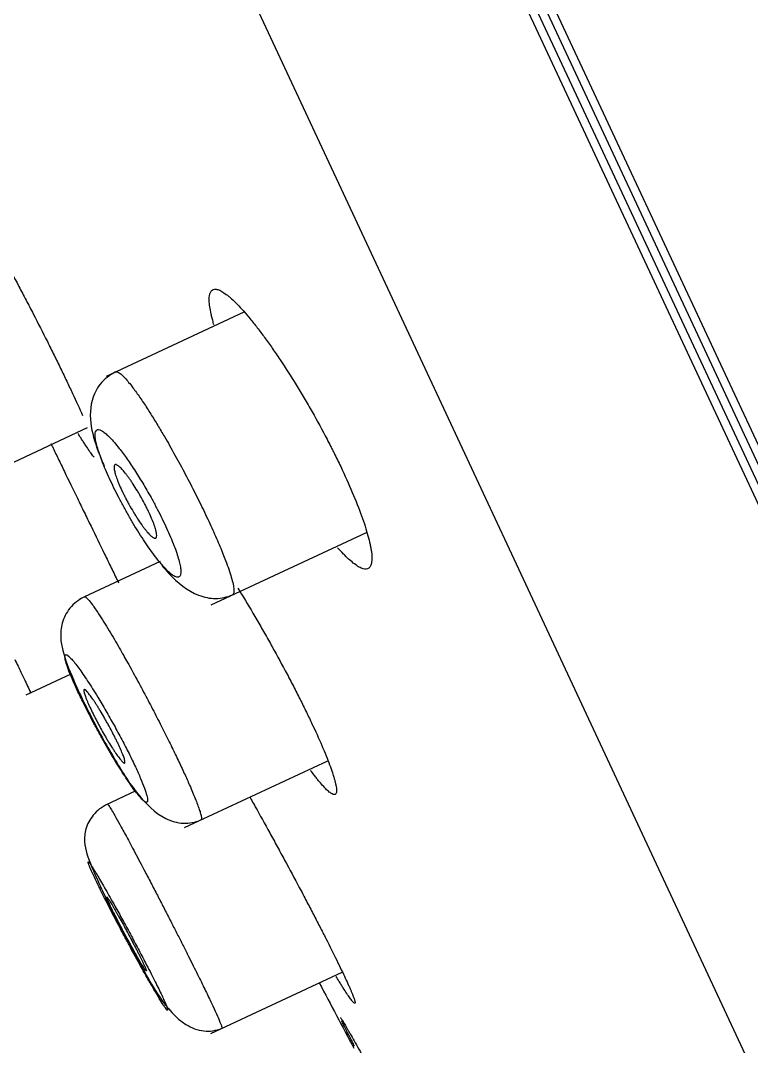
# Model space of a CAD drawing. Header units: millimetres. Extents: x 6110 to 6704, y -2661 to -1821.
# Drawn here: x 6577.573 to 6579.753, y -2174.714 to -2171.653 of the extents above; entities that cross this region are included whole.
import ezdxf

# ---------------------------------------------------------------- set-up
doc = ezdxf.new("R2010")
doc.units = ezdxf.units.MM
doc.header["$LTSCALE"] = 0.1
doc.linetypes.add('HIDDEN2', pattern=[4.7625, 3.175, -1.5875])
doc.layers.add('1', color=4, linetype='HIDDEN2', lineweight=13)
doc.layers.add('DIM', color=3, linetype='Continuous', lineweight=9)

msp = doc.modelspace()

# ---------------------------------------------------------------- hatches: boundary and pattern name
at = {"layer": 'DIM'}
h = msp.add_hatch(dxfattribs=at)
h.set_pattern_fill('ANSI31', color=2)
edge = h.paths.add_edge_path()
edge.add_line((6619.6172, -2595.9805), (6619.6172, -1962.2056))
edge.add_line((6634.6172, -1966.1101), (6619.6172, -1966.1101))
edge.add_line((6634.6172, -2610.9805), (6634.6172, -1966.1101))
edge.add_line((6634.6172, -2610.9805), (6184.4567, -2610.9805))
edge.add_line((6619.6172, -2595.9805), (6184.4567, -2595.9805))
edge.add_line((6184.4567, -2610.9805), (6184.4567, -2595.9805))

# ---------------------------------------------------------------- linework, layer by layer
at = {"layer": '1', "color": 7, "linetype": 'Continuous', "lineweight": -3}
for p, q in [((6571.8551, -2156.0578), (6582.61, -2179.1219)), ((6571.8778, -2156.0473), (6582.6344, -2179.115)), ((6583.2394, -2180.3526), (6571.9006, -2156.0366)), ((6571.8322, -2156.0685), (6582.9228, -2179.8524)), ((6571.4142, -2156.8976), (6582.345, -2180.3388)), ((6578.2389, -2172.5235), (6577.8281, -2172.715)), ((6577.3825, -2173.0501), (6577.773, -2172.8679)), ((6578.1416, -2173.3964), (6578.6045, -2173.1805)), ((6577.9893, -2173.2677), (6577.7485, -2173.38)), ((6577.5901, -2173.6647), (6577.7243, -2173.6021)), ((6577.59, -2173.6647), (6577.5901, -2173.6647)), ((6578.062, -2174.0613), (6578.4892, -2173.8622)), ((6577.917, -2173.952), (6577.8266, -2173.9942)), ((6578.1401, -2174.6755), (6578.5327, -2174.4924)), ((6578.1401, -2174.6755), (6578.1402, -2174.6755))]:
    msp.add_line(p, q, dxfattribs=at)
msp.add_arc((6613.8473, -2155.8693), 40, 207.7996, 208.11605, dxfattribs=at)
for points, knots in [([(6577.3701, -2172.118), (6577.3708, -2172.1177), (6577.3719, -2172.118), (6577.374, -2172.1195), (6577.3748, -2172.1201), (6577.3766, -2172.1218), (6577.3776, -2172.1228), (6577.3828, -2172.1287), (6577.3884, -2172.136), (6577.3969, -2172.1483), (6577.3987, -2172.151), (6577.4024, -2172.1566), (6577.4044, -2172.1596), (6577.4104, -2172.1689), (6577.4147, -2172.1757), (6577.4284, -2172.1977), (6577.4386, -2172.2145), (6577.4527, -2172.2384), (6577.4555, -2172.2433), (6577.4614, -2172.2533), (6577.4643, -2172.2585), (6577.4733, -2172.2741), (6577.4856, -2172.2957), (6577.4986, -2172.3189), (6577.5086, -2172.3369), (6577.512, -2172.343), (6577.5188, -2172.3554), (6577.5223, -2172.3617), (6577.5396, -2172.3934), (6577.5536, -2172.4194), (6577.575, -2172.4598), (6577.5822, -2172.4734), (6577.5967, -2172.5011), (6577.6039, -2172.5149), (6577.6253, -2172.5563), (6577.6393, -2172.5838), (6577.6564, -2172.618), (6577.6599, -2172.6248), (6577.6666, -2172.6385), (6577.67, -2172.6452), (6577.6799, -2172.6653), (6577.6928, -2172.6915), (6577.7049, -2172.7168), (6577.7138, -2172.7354), (6577.7167, -2172.7415), (6577.7224, -2172.7537), (6577.7252, -2172.7597), (6577.739, -2172.7893), (6577.7491, -2172.8113), (6577.758, -2172.8316)], [0, 0, 0, 0, 0.040983, 0.040983, 0.061831, 0.061831, 0.082679, 0.082679, 0.166072, 0.166072, 0.18692, 0.18692, 0.207768, 0.207768, 0.249465, 0.249465, 0.332858, 0.332858, 0.353706, 0.353706, 0.374554, 0.374554, 0.41625, 0.457947, 0.457947, 0.478795, 0.478795, 0.499643, 0.499643, 0.583036, 0.583036, 0.624732, 0.624732, 0.666429, 0.666429, 0.749822, 0.749822, 0.77067, 0.77067, 0.791518, 0.791518, 0.833214, 0.874911, 0.874911, 0.895759, 0.895759, 0.916607, 0.916607, 1, 1, 1, 1]), ([(6578.15, -2172.5613), (6578.1493, -2172.5589), (6578.1486, -2172.5565), (6578.1467, -2172.5497), (6578.1455, -2172.5454), (6578.1433, -2172.537), (6578.1424, -2172.5329), (6578.1398, -2172.5212), (6578.1371, -2172.5068), (6578.1359, -2172.4947), (6578.1356, -2172.4866), (6578.1356, -2172.484), (6578.1358, -2172.4792), (6578.136, -2172.4769), (6578.1375, -2172.4664), (6578.1402, -2172.4607), (6578.1465, -2172.456), (6578.1489, -2172.4551), (6578.1532, -2172.4547), (6578.1547, -2172.4547), (6578.158, -2172.4551), (6578.1597, -2172.4555), (6578.1685, -2172.4582), (6578.1769, -2172.4629), (6578.189, -2172.472), (6578.1915, -2172.474), (6578.1967, -2172.4783), (6578.1994, -2172.4807), (6578.2075, -2172.4881), (6578.2133, -2172.4936), (6578.2311, -2172.5118), (6578.2439, -2172.5263), (6578.2612, -2172.5472), (6578.2647, -2172.5516), (6578.2718, -2172.5605), (6578.2754, -2172.5651), (6578.2862, -2172.5791), (6578.301, -2172.5987), (6578.3162, -2172.62), (6578.3278, -2172.6367), (6578.3317, -2172.6423), (6578.3396, -2172.6539), (6578.3436, -2172.6598), (6578.3634, -2172.6896), (6578.3793, -2172.7144), (6578.4031, -2172.7532), (6578.411, -2172.7664), (6578.4229, -2172.7866), (6578.4269, -2172.7934), (6578.4348, -2172.807), (6578.4387, -2172.8138), (6578.4579, -2172.8478), (6578.4728, -2172.8752), (6578.4908, -2172.9095), (6578.4943, -2172.9164), (6578.4996, -2172.9267), (6578.5014, -2172.9302), (6578.5048, -2172.937), (6578.5134, -2172.9541), (6578.5216, -2172.9709), (6578.5405, -2173.0106), (6578.552, -2173.0362), (6578.5731, -2173.0859), (6578.5823, -2173.1092), (6578.5902, -2173.131)], [0, 0, 0, 0, 0.00869, 0.00869, 0.025212, 0.025212, 0.041734, 0.041734, 0.074778, 0.107821, 0.107821, 0.124343, 0.124343, 0.140865, 0.140865, 0.206952, 0.206952, 0.239996, 0.239996, 0.256518, 0.256518, 0.27304, 0.27304, 0.339127, 0.339127, 0.355649, 0.355649, 0.372171, 0.372171, 0.405214, 0.405214, 0.471302, 0.471302, 0.487823, 0.487823, 0.504345, 0.504345, 0.537389, 0.570433, 0.570433, 0.586954, 0.586954, 0.603476, 0.603476, 0.669563, 0.669563, 0.702607, 0.702607, 0.719129, 0.719129, 0.735651, 0.735651, 0.801738, 0.801738, 0.81826, 0.81826, 0.826521, 0.826521, 0.834782, 0.867825, 0.867825, 0.933913, 0.933913, 1, 1, 1, 1]), ([(6577.8567, -2172.7017), (6577.838, -2172.7113), (6577.8083, -2172.7342), (6577.7773, -2172.799), (6577.782, -2172.8758), (6577.8033, -2172.9365), (6577.8193, -2172.9751), (6577.8224, -2172.9824)], [0, 0, 0, 0, 0.179437, 0.349841, 0.643903, 0.934412, 1, 1, 1, 1]), ([(6577.8567, -2172.7017), (6577.8571, -2172.7015), (6577.8587, -2172.701), (6577.8625, -2172.7014), (6577.8705, -2172.7058), (6577.8849, -2172.7195), (6577.9023, -2172.7408), (6577.9183, -2172.7626), (6577.9289, -2172.7777), (6577.9397, -2172.7936), (6577.9505, -2172.8101), (6577.9613, -2172.8269), (6577.9718, -2172.8439), (6577.9822, -2172.8608), (6577.9923, -2172.8776), (6578.0092, -2172.9063), (6578.0334, -2172.949), (6578.0645, -2173.0066), (6578.0943, -2173.0644), (6578.122, -2173.1207), (6578.1468, -2173.1739), (6578.1681, -2173.2226), (6578.1797, -2173.2514), (6578.1847, -2173.2646)], [0, 0, 0, 0, 0.01309, 0.044739, 0.094775, 0.163174, 0.249902, 0.282354, 0.31364, 0.34376, 0.372714, 0.400503, 0.427127, 0.452585, 0.47688, 0.50001, 0.573834, 0.646814, 0.718978, 0.790351, 0.86096, 0.930833, 1, 1, 1, 1]), ([(6577.7926, -2172.956), (6577.7921, -2172.9554), (6577.7916, -2172.9548), (6577.7898, -2172.9527), (6577.7885, -2172.9511), (6577.7842, -2172.9456), (6577.7779, -2172.937), (6577.7705, -2172.9259), (6577.7644, -2172.9167), (6577.7623, -2172.9134), (6577.758, -2172.9066), (6577.7557, -2172.9031), (6577.7507, -2172.8949), (6577.7478, -2172.8903), (6577.7449, -2172.8855)], [0, 0, 0, 0, 0.047662, 0.047662, 0.163886, 0.163886, 0.396334, 0.628782, 0.628782, 0.745006, 0.745006, 0.86123, 0.86123, 1, 1, 1, 1]), ([(6578.0387, -2173.242), (6578.0363, -2173.2348), (6578.0308, -2173.2197), (6578.0206, -2173.1946), (6578.0088, -2173.1678), (6577.9955, -2173.1398), (6577.9809, -2173.1109), (6577.9627, -2173.077), (6577.9408, -2173.0386), (6577.9155, -2172.9978), (6577.8906, -2172.9607), (6577.8696, -2172.9324), (6577.8528, -2172.9117), (6577.8395, -2172.897), (6577.8277, -2172.8858), (6577.8174, -2172.8779), (6577.809, -2172.8737), (6577.8025, -2172.8732), (6577.7979, -2172.8764), (6577.7956, -2172.8833), (6577.7954, -2172.8939), (6577.7974, -2172.9078), (6577.8016, -2172.925), (6577.8079, -2172.9452), (6577.8161, -2172.9679), (6577.8263, -2172.993), (6577.8382, -2173.0198), (6577.8515, -2173.0478), (6577.8661, -2173.0767), (6577.8816, -2173.1058), (6577.8978, -2173.1347), (6577.9144, -2173.1628), (6577.9312, -2173.1896), (6577.9477, -2173.2148), (6577.9639, -2173.2379), (6577.9818, -2173.2618), (6578.0008, -2173.2846), (6578.0191, -2173.3028), (6578.0339, -2173.3134), (6578.0444, -2173.3154), (6578.0505, -2173.3092), (6578.0516, -2173.2962), (6578.0494, -2173.28), (6578.0453, -2173.2627), (6578.0411, -2173.2492), (6578.0387, -2173.242)], [0, 0, 0, 0, 0.020935, 0.041673, 0.062574, 0.083472, 0.104181, 0.125059, 0.156287, 0.187485, 0.218714, 0.249919, 0.270829, 0.291546, 0.312415, 0.333336, 0.354055, 0.374917, 0.395845, 0.416556, 0.437408, 0.458363, 0.479085, 0.499957, 0.520884, 0.541632, 0.562605, 0.583434, 0.60413, 0.625097, 0.645906, 0.666595, 0.68755, 0.708381, 0.72908, 0.750007, 0.781187, 0.812434, 0.843642, 0.874884, 0.906115, 0.937357, 0.958326, 0.979087, 1, 1, 1, 1]), ([(6577.6633, -2172.9149), (6577.6648, -2172.918), (6577.6719, -2172.9327), (6577.6793, -2172.948), (6577.6882, -2172.9666), (6577.6913, -2172.9728), (6577.6975, -2172.9856), (6577.7006, -2172.9921), (6577.7163, -2173.0245), (6577.7292, -2173.0512), (6577.7492, -2173.0922), (6577.7559, -2173.1061), (6577.7696, -2173.1342), (6577.7764, -2173.1482), (6577.7968, -2173.19), (6577.8103, -2173.2177), (6577.827, -2173.252), (6577.8304, -2173.2589), (6577.8371, -2173.2725), (6577.8404, -2173.2793), (6577.8502, -2173.2994), (6577.8575, -2173.3144), (6577.8646, -2173.329), (6577.8655, -2173.3309)], [0, 0, 0, 0, 0.026578, 0.122529, 0.122529, 0.170505, 0.170505, 0.21848, 0.21848, 0.410382, 0.410382, 0.506333, 0.506333, 0.602284, 0.602284, 0.794186, 0.794186, 0.842161, 0.842161, 0.890137, 0.890137, 0.986088, 1, 1, 1, 1]), ([(6577.9718, -2173.1586), (6577.9738, -2173.1642), (6577.9753, -2173.1692), (6577.9771, -2173.176), (6577.9776, -2173.1781), (6577.9784, -2173.1821), (6577.9787, -2173.1839), (6577.9793, -2173.1889), (6577.9793, -2173.1916), (6577.9787, -2173.1946), (6577.9783, -2173.1954), (6577.9775, -2173.1968), (6577.977, -2173.1973), (6577.9752, -2173.1982), (6577.9736, -2173.1982), (6577.9707, -2173.197), (6577.9696, -2173.1965), (6577.9673, -2173.195), (6577.9648, -2173.1932), (6577.9621, -2173.1908), (6577.9591, -2173.188), (6577.9576, -2173.1865), (6577.9528, -2173.1814), (6577.9494, -2173.1774), (6577.9439, -2173.1706), (6577.9421, -2173.1682), (6577.9382, -2173.1631), (6577.9363, -2173.1604), (6577.9303, -2173.152), (6577.9263, -2173.1461), (6577.9201, -2173.1366), (6577.918, -2173.1333), (6577.9138, -2173.1266), (6577.9117, -2173.1232), (6577.9055, -2173.1128), (6577.9014, -2173.1058), (6577.8963, -2173.0967), (6577.8953, -2173.0949), (6577.8933, -2173.0912), (6577.8904, -2173.0858), (6577.8857, -2173.0768), (6577.8821, -2173.0696), (6577.8786, -2173.0625), (6577.8769, -2173.059), (6577.872, -2173.0485), (6577.869, -2173.0419), (6577.865, -2173.0323), (6577.8638, -2173.0292), (6577.8614, -2173.0232), (6577.8603, -2173.0203), (6577.8574, -2173.012), (6577.8558, -2173.0069), (6577.854, -2173.0001), (6577.8535, -2172.998), (6577.8527, -2172.994), (6577.8521, -2172.9904), (6577.8519, -2172.9874), (6577.8519, -2172.9854), (6577.8519, -2172.9847), (6577.852, -2172.9836), (6577.8521, -2172.983), (6577.8526, -2172.9805), (6577.8534, -2172.9792), (6577.8552, -2172.9782), (6577.8559, -2172.9781), (6577.8575, -2172.9781), (6577.8584, -2172.9783), (6577.8613, -2172.9795), (6577.8636, -2172.9809), (6577.8675, -2172.9841), (6577.8689, -2172.9853), (6577.8719, -2172.9881), (6577.8734, -2172.9896), (6577.8782, -2172.9947), (6577.8816, -2172.9987), (6577.8871, -2173.0055), (6577.889, -2173.008), (6577.8928, -2173.013), (6577.8967, -2173.0183), (6577.9007, -2173.0241), (6577.9038, -2173.0285), (6577.9048, -2173.0301), (6577.9069, -2173.0332), (6577.9079, -2173.0348), (6577.9131, -2173.0427), (6577.9173, -2173.0494), (6577.9235, -2173.0597), (6577.9256, -2173.0632), (6577.9287, -2173.0685), (6577.9297, -2173.0703), (6577.9318, -2173.0739), (6577.9328, -2173.0757), (6577.9378, -2173.0847), (6577.9417, -2173.0919), (6577.9472, -2173.1028), (6577.9491, -2173.1064), (6577.9526, -2173.1135), (6577.9543, -2173.117), (6577.9591, -2173.1274), (6577.9621, -2173.1341), (6577.9675, -2173.1469), (6577.9698, -2173.153), (6577.9718, -2173.1586)], [0, 0, 0, 0, 0.03125, 0.03125, 0.046875, 0.046875, 0.0625, 0.0625, 0.09375, 0.09375, 0.109375, 0.109375, 0.125, 0.125, 0.15625, 0.15625, 0.171875, 0.171875, 0.1875, 0.203125, 0.203125, 0.21875, 0.21875, 0.25, 0.25, 0.265625, 0.265625, 0.28125, 0.28125, 0.3125, 0.3125, 0.328125, 0.328125, 0.34375, 0.34375, 0.375, 0.375, 0.382812, 0.382812, 0.390625, 0.40625, 0.421875, 0.421875, 0.4375, 0.4375, 0.46875, 0.46875, 0.484375, 0.484375, 0.5, 0.5, 0.53125, 0.53125, 0.546875, 0.546875, 0.5625, 0.578125, 0.578125, 0.585937, 0.585937, 0.59375, 0.59375, 0.625, 0.625, 0.640625, 0.640625, 0.65625, 0.65625, 0.6875, 0.6875, 0.703125, 0.703125, 0.71875, 0.71875, 0.75, 0.75, 0.765625, 0.765625, 0.78125, 0.796875, 0.796875, 0.804687, 0.804687, 0.8125, 0.8125, 0.84375, 0.84375, 0.859375, 0.859375, 0.867187, 0.867187, 0.875, 0.875, 0.90625, 0.90625, 0.921875, 0.921875, 0.9375, 0.9375, 0.96875, 0.96875, 1, 1, 1, 1]), ([(6578.5902, -2173.131), (6578.598, -2173.1528), (6578.6043, -2173.1725), (6578.6116, -2173.1991), (6578.6137, -2173.2075), (6578.6162, -2173.2193), (6578.617, -2173.2231), (6578.6183, -2173.2304), (6578.6188, -2173.2339), (6578.6211, -2173.2505), (6578.6213, -2173.2614), (6578.6197, -2173.2719), (6578.6193, -2173.2738), (6578.6183, -2173.2774), (6578.6176, -2173.279), (6578.6155, -2173.2834), (6578.6137, -2173.2857), (6578.6073, -2173.2904), (6578.6015, -2173.291), (6578.5926, -2173.2883), (6578.5907, -2173.2876), (6578.5868, -2173.2859), (6578.5847, -2173.2849), (6578.5784, -2173.2813), (6578.5693, -2173.2753), (6578.5591, -2173.2668), (6578.5509, -2173.2594), (6578.5482, -2173.2568), (6578.5424, -2173.2513), (6578.5395, -2173.2483), (6578.5308, -2173.2394), (6578.5249, -2173.233), (6578.5187, -2173.2261)], [0, 0, 0, 0, 0.133717, 0.133717, 0.200575, 0.200575, 0.234004, 0.234004, 0.267433, 0.267433, 0.40115, 0.40115, 0.434579, 0.434579, 0.468009, 0.468009, 0.534867, 0.534867, 0.668584, 0.668584, 0.702013, 0.702013, 0.735442, 0.735442, 0.8023, 0.869159, 0.869159, 0.902588, 0.902588, 0.936017, 0.936017, 1, 1, 1, 1]), ([(6578.1847, -2173.2646), (6578.1882, -2173.2738), (6578.1947, -2173.2917), (6578.2022, -2173.3156), (6578.2075, -2173.3363), (6578.21, -2173.3527), (6578.2093, -2173.3629), (6578.2068, -2173.366), (6578.2053, -2173.3667)], [0, 0, 0, 0, 0.152122, 0.312845, 0.482189, 0.660174, 0.846815, 1, 1, 1, 1]), ([(6577.9946, -2173.2788), (6578.0011, -2173.2868), (6578.0339, -2173.3249), (6578.0854, -2173.3666), (6578.155, -2173.3814), (6578.1887, -2173.3737), (6578.2054, -2173.3666)], [0, 0, 0, 0, 0.113085, 0.562109, 0.785155, 1, 1, 1, 1]), ([(6578.2213, -2173.3471), (6578.2249, -2173.3529), (6578.2285, -2173.3588), (6578.2472, -2173.3893), (6578.2624, -2173.4148), (6578.2854, -2173.4543), (6578.2931, -2173.4677), (6578.3047, -2173.4881), (6578.3086, -2173.4949), (6578.3162, -2173.5085), (6578.32, -2173.5153), (6578.3389, -2173.5494), (6578.3537, -2173.5765), (6578.3716, -2173.6105), (6578.3752, -2173.6173), (6578.3823, -2173.6308), (6578.3858, -2173.6376), (6578.3961, -2173.6575), (6578.4094, -2173.6837), (6578.4218, -2173.709), (6578.4308, -2173.7276), (6578.4338, -2173.7337), (6578.4395, -2173.7459), (6578.4424, -2173.7519), (6578.4563, -2173.7817), (6578.4662, -2173.8038), (6578.475, -2173.8244)], [0, 0, 0, 0, 0.038461, 0.038461, 0.198717, 0.198717, 0.278846, 0.278846, 0.31891, 0.31891, 0.358974, 0.358974, 0.51923, 0.51923, 0.559295, 0.559295, 0.599359, 0.599359, 0.679487, 0.759615, 0.759615, 0.799679, 0.799679, 0.839743, 0.839743, 1, 1, 1, 1]), ([(6577.7639, -2173.3728), (6577.7551, -2173.377), (6577.739, -2173.3868), (6577.7133, -2173.4124), (6577.6947, -2173.4503), (6577.6911, -2173.4952), (6577.7006, -2173.5464), (6577.7226, -2173.6021), (6577.7508, -2173.6651), (6577.7658, -2173.6951), (6577.7718, -2173.7068)], [0, 0, 0, 0, 0.066584, 0.133806, 0.264639, 0.389546, 0.513908, 0.777095, 0.91496, 1, 1, 1, 1]), ([(6577.7638, -2173.3728), (6577.7647, -2173.3724), (6577.7674, -2173.3732), (6577.7748, -2173.38), (6577.7871, -2173.3956), (6577.8032, -2173.4191), (6577.8207, -2173.4465), (6577.8366, -2173.4726), (6577.8522, -2173.4987), (6577.8667, -2173.5238), (6577.88, -2173.5469), (6577.8973, -2173.5777), (6577.9194, -2173.6179), (6577.9468, -2173.669), (6577.9733, -2173.72), (6577.9985, -2173.7694), (6578.0219, -2173.8165), (6578.0431, -2173.8601), (6578.0617, -2173.8998), (6578.0723, -2173.9235), (6578.0771, -2173.9344)], [0, 0, 0, 0, 0.048563, 0.106448, 0.173635, 0.250118, 0.30411, 0.353177, 0.397318, 0.436531, 0.470816, 0.500171, 0.567505, 0.63344, 0.697981, 0.761133, 0.822905, 0.883301, 0.94233, 1, 1, 1, 1]), ([(6577.556, -2173.5592), (6577.5627, -2173.5731), (6577.575, -2173.5991), (6577.5895, -2173.6298), (6577.5994, -2173.6509), (6577.6026, -2173.658), (6577.6028, -2173.6587), (6577.6028, -2173.6587)], [0, 0, 0, 0, 0.222805, 0.453302, 0.69149, 0.937369, 1, 1, 1, 1]), ([(6577.9309, -2173.9144), (6577.9264, -2173.9037), (6577.916, -2173.8804), (6577.897, -2173.841), (6577.8754, -2173.7988), (6577.8519, -2173.7553), (6577.8276, -2173.7123), (6577.8061, -2173.6759), (6577.7879, -2173.6465), (6577.773, -2173.6234), (6577.7591, -2173.6027), (6577.7464, -2173.5846), (6577.7351, -2173.5697), (6577.7253, -2173.5582), (6577.7173, -2173.55), (6577.7113, -2173.5456), (6577.7072, -2173.545), (6577.7052, -2173.548), (6577.7053, -2173.5548), (6577.7079, -2173.567), (6577.7143, -2173.5865), (6577.726, -2173.6157), (6577.7415, -2173.6505), (6577.7584, -2173.6856), (6577.7748, -2173.718), (6577.7898, -2173.7466), (6577.8055, -2173.7756), (6577.8215, -2173.8043), (6577.8376, -2173.8324), (6577.8536, -2173.8593), (6577.8691, -2173.8846), (6577.8839, -2173.9078), (6577.8978, -2173.9285), (6577.9105, -2173.9466), (6577.9218, -2173.9615), (6577.9332, -2173.975), (6577.9434, -2173.9847), (6577.9503, -2173.987), (6577.9527, -2173.981), (6577.9503, -2173.9666), (6577.9432, -2173.9445), (6577.9355, -2173.925), (6577.9309, -2173.9144)], [0, 0, 0, 0, 0.031295, 0.062501, 0.093771, 0.124974, 0.156231, 0.187459, 0.208374, 0.229101, 0.249994, 0.270916, 0.291637, 0.312509, 0.333449, 0.35416, 0.374998, 0.395964, 0.416668, 0.437485, 0.46879, 0.499942, 0.531206, 0.56242, 0.583289, 0.604005, 0.624961, 0.645764, 0.666483, 0.68749, 0.708275, 0.728989, 0.74999, 0.770826, 0.79154, 0.812485, 0.843719, 0.87494, 0.906207, 0.93741, 0.968769, 1, 1, 1, 1]), ([(6577.8739, -2173.833), (6577.8762, -2173.8384), (6577.8781, -2173.8432), (6577.8805, -2173.8496), (6577.8812, -2173.8516), (6577.8824, -2173.8553), (6577.8829, -2173.857), (6577.8841, -2173.8616), (6577.8845, -2173.864), (6577.8845, -2173.8666), (6577.8845, -2173.8673), (6577.8841, -2173.8683), (6577.8838, -2173.8686), (6577.8827, -2173.8691), (6577.8815, -2173.8687), (6577.8796, -2173.8674), (6577.8792, -2173.8671), (6577.8784, -2173.8663), (6577.877, -2173.8651), (6577.8745, -2173.8625), (6577.8722, -2173.8598), (6577.8696, -2173.8567), (6577.8683, -2173.855), (6577.8641, -2173.8494), (6577.861, -2173.8451), (6577.8561, -2173.8379), (6577.8543, -2173.8354), (6577.8508, -2173.83), (6577.849, -2173.8272), (6577.8435, -2173.8186), (6577.8397, -2173.8125), (6577.8338, -2173.8027), (6577.8318, -2173.7994), (6577.8278, -2173.7926), (6577.8258, -2173.7891), (6577.8198, -2173.7787), (6577.8158, -2173.7716), (6577.8098, -2173.7607), (6577.8078, -2173.7571), (6577.804, -2173.7499), (6577.8002, -2173.7428), (6577.7965, -2173.7357), (6577.7929, -2173.7287), (6577.7912, -2173.7252), (6577.7861, -2173.715), (6577.783, -2173.7085), (6577.7786, -2173.6992), (6577.7773, -2173.6962), (6577.7747, -2173.6904), (6577.7734, -2173.6876), (6577.77, -2173.6796), (6577.7681, -2173.6748), (6577.7657, -2173.6684), (6577.765, -2173.6664), (6577.7638, -2173.6627), (6577.7628, -2173.6593), (6577.7622, -2173.6566), (6577.7619, -2173.6548), (6577.7618, -2173.6543), (6577.7617, -2173.6532), (6577.7616, -2173.6527), (6577.7616, -2173.6506), (6577.7619, -2173.6496), (6577.763, -2173.6491), (6577.7635, -2173.6491), (6577.7647, -2173.6495), (6577.7653, -2173.6498), (6577.7676, -2173.6515), (6577.7694, -2173.6532), (6577.7727, -2173.6569), (6577.7739, -2173.6583), (6577.7764, -2173.6613), (6577.7778, -2173.663), (6577.7819, -2173.6686), (6577.785, -2173.6728), (6577.79, -2173.6801), (6577.7917, -2173.6827), (6577.7952, -2173.688), (6577.7988, -2173.6935), (6577.8026, -2173.6994), (6577.8064, -2173.7056), (6577.8084, -2173.7088), (6577.8143, -2173.7186), (6577.8183, -2173.7253), (6577.8243, -2173.7357), (6577.8263, -2173.7393), (6577.8304, -2173.7464), (6577.8324, -2173.75), (6577.8383, -2173.7608), (6577.8422, -2173.768), (6577.8478, -2173.7787), (6577.8497, -2173.7823), (6577.8533, -2173.7893), (6577.8567, -2173.7962), (6577.86, -2173.8028), (6577.8631, -2173.8093), (6577.8647, -2173.8125), (6577.869, -2173.8219), (6577.8716, -2173.8277), (6577.8739, -2173.833)], [0, 0, 0, 0, 0.03125, 0.03125, 0.046875, 0.046875, 0.0625, 0.0625, 0.09375, 0.09375, 0.109375, 0.109375, 0.125, 0.125, 0.15625, 0.15625, 0.164063, 0.164063, 0.171875, 0.1875, 0.203125, 0.203125, 0.21875, 0.21875, 0.25, 0.25, 0.265625, 0.265625, 0.28125, 0.28125, 0.3125, 0.3125, 0.328125, 0.328125, 0.34375, 0.34375, 0.375, 0.375, 0.390625, 0.390625, 0.40625, 0.421875, 0.421875, 0.4375, 0.4375, 0.46875, 0.46875, 0.484375, 0.484375, 0.5, 0.5, 0.53125, 0.53125, 0.546875, 0.546875, 0.5625, 0.578125, 0.578125, 0.585937, 0.585937, 0.59375, 0.59375, 0.625, 0.625, 0.640625, 0.640625, 0.65625, 0.65625, 0.6875, 0.6875, 0.703125, 0.703125, 0.71875, 0.71875, 0.75, 0.75, 0.765625, 0.765625, 0.78125, 0.796875, 0.796875, 0.8125, 0.8125, 0.84375, 0.84375, 0.859375, 0.859375, 0.875, 0.875, 0.90625, 0.90625, 0.921875, 0.921875, 0.9375, 0.953125, 0.953125, 0.96875, 0.96875, 1, 1, 1, 1]), ([(6577.7718, -2173.7068), (6577.7756, -2173.7145), (6577.7893, -2173.7423), (6577.8164, -2173.7924), (6577.8636, -2173.8747), (6577.9192, -2173.9636), (6577.9881, -2174.0317), (6578.0584, -2174.0527), (6578.0935, -2174.0457), (6578.1112, -2174.0384)], [0, 0, 0, 0, 0.044363, 0.159003, 0.278086, 0.51997, 0.755808, 0.878515, 1, 1, 1, 1]), ([(6578.475, -2173.8244), (6578.4837, -2173.845), (6578.491, -2173.8634), (6578.5, -2173.8879), (6578.5026, -2173.8955), (6578.506, -2173.9061), (6578.5071, -2173.9096), (6578.509, -2173.9161), (6578.5099, -2173.9192), (6578.5138, -2173.934), (6578.5153, -2173.9432), (6578.5155, -2173.9516), (6578.5154, -2173.9531), (6578.5151, -2173.9558), (6578.5148, -2173.957), (6578.5137, -2173.9601), (6578.5127, -2173.9615), (6578.5083, -2173.9636), (6578.504, -2173.9624), (6578.4968, -2173.9575), (6578.4953, -2173.9564), (6578.4921, -2173.9537), (6578.4904, -2173.9523), (6578.4851, -2173.9474), (6578.4774, -2173.9396), (6578.4684, -2173.9293), (6578.4613, -2173.9207), (6578.4588, -2173.9176), (6578.4537, -2173.9112), (6578.4511, -2173.9079), (6578.4451, -2173.9), (6578.4416, -2173.8954), (6578.4381, -2173.8907)], [0, 0, 0, 0, 0.136752, 0.136752, 0.205128, 0.205128, 0.239316, 0.239316, 0.273504, 0.273504, 0.410257, 0.410257, 0.444445, 0.444445, 0.478633, 0.478633, 0.547009, 0.547009, 0.683761, 0.683761, 0.717949, 0.717949, 0.752137, 0.752137, 0.820513, 0.88889, 0.88889, 0.923078, 0.923078, 0.957266, 0.957266, 1, 1, 1, 1]), ([(6578.0771, -2173.9344), (6578.0803, -2173.9417), (6578.0864, -2173.9558), (6578.0943, -2173.9751), (6578.1011, -2173.9925), (6578.1064, -2174.0076), (6578.1103, -2174.0202), (6578.1126, -2174.0299), (6578.113, -2174.0363), (6578.112, -2174.0381), (6578.1111, -2174.0385), (6578.111, -2174.0385)], [0, 0, 0, 0, 0.11408, 0.231141, 0.351188, 0.474226, 0.600262, 0.729299, 0.861343, 0.996396, 1, 1, 1, 1]), ([(6578.2566, -2173.9694), (6578.2586, -2173.973), (6578.2606, -2173.9767), (6578.2661, -2173.9865), (6578.2696, -2173.9928), (6578.2872, -2174.0243), (6578.3016, -2174.0502), (6578.3235, -2174.0902), (6578.3309, -2174.1038), (6578.3459, -2174.1312), (6578.3533, -2174.1449), (6578.3754, -2174.1859), (6578.39, -2174.2131), (6578.408, -2174.2469), (6578.4116, -2174.2536), (6578.4187, -2174.2671), (6578.4222, -2174.2738), (6578.4326, -2174.2936), (6578.4461, -2174.3195), (6578.459, -2174.3444), (6578.4685, -2174.3626), (6578.4715, -2174.3687), (6578.4777, -2174.3806), (6578.4807, -2174.3865), (6578.4955, -2174.4156), (6578.5063, -2174.4372), (6578.5161, -2174.4572)], [0, 0, 0, 0, 0.023131, 0.023131, 0.062206, 0.062206, 0.218505, 0.218505, 0.296655, 0.296655, 0.374804, 0.374804, 0.531103, 0.531103, 0.570178, 0.570178, 0.609253, 0.609253, 0.687402, 0.765552, 0.765552, 0.804626, 0.804626, 0.843701, 0.843701, 1, 1, 1, 1]), ([(6577.8322, -2173.9915), (6577.8237, -2173.9956), (6577.8082, -2174.005), (6577.7892, -2174.0234), (6577.7757, -2174.0439), (6577.7647, -2174.0718), (6577.7623, -2174.1061), (6577.7732, -2174.152), (6577.797, -2174.206), (6577.8278, -2174.2717), (6577.844, -2174.3042), (6577.8511, -2174.3183)], [0, 0, 0, 0, 0.059746, 0.119686, 0.179194, 0.238154, 0.356332, 0.482885, 0.757886, 0.898759, 1, 1, 1, 1]), ([(6577.8322, -2173.9915), (6577.8322, -2173.9915), (6577.8324, -2173.9914), (6577.8336, -2173.9922), (6577.8373, -2173.9972), (6577.8439, -2174.0076), (6577.8542, -2174.0252), (6577.869, -2174.0515), (6577.8888, -2174.0879), (6577.9142, -2174.1354), (6577.9402, -2174.1846), (6577.9639, -2174.23), (6577.9833, -2174.2674), (6578.0023, -2174.3043), (6578.0207, -2174.3402), (6578.0383, -2174.3747), (6578.0548, -2174.4074), (6578.0703, -2174.4381), (6578.0846, -2174.4667), (6578.0977, -2174.4929), (6578.1095, -2174.5168), (6578.1201, -2174.5383), (6578.1265, -2174.5515), (6578.1295, -2174.5577)], [0, 0, 0, 0, 0.000059, 0.040104, 0.086562, 0.139431, 0.19871, 0.264394, 0.33648, 0.414965, 0.499844, 0.550305, 0.599169, 0.646436, 0.692107, 0.73618, 0.778657, 0.819538, 0.858822, 0.89651, 0.932602, 0.967098, 1, 1, 1, 1]), ([(6577.9825, -2174.5375), (6577.9791, -2174.5305), (6577.9717, -2174.5157), (6577.9593, -2174.4911), (6577.9435, -2174.4604), (6577.9239, -2174.423), (6577.9007, -2174.3795), (6577.8773, -2174.3363), (6577.8569, -2174.2994), (6577.8402, -2174.2695), (6577.8267, -2174.2457), (6577.8144, -2174.2244), (6577.8034, -2174.2057), (6577.7939, -2174.1901), (6577.7862, -2174.1778), (6577.7802, -2174.169), (6577.7762, -2174.1639), (6577.7742, -2174.1626), (6577.7742, -2174.165), (6577.7762, -2174.1713), (6577.781, -2174.1829), (6577.7896, -2174.2019), (6577.8018, -2174.2274), (6577.8146, -2174.2533), (6577.8269, -2174.2779), (6577.8404, -2174.3043), (6577.8547, -2174.332), (6577.8697, -2174.3607), (6577.8851, -2174.3897), (6577.9006, -2174.4186), (6577.916, -2174.4469), (6577.9335, -2174.4786), (6577.9525, -2174.5125), (6577.9715, -2174.5454), (6577.9876, -2174.5725), (6577.9986, -2174.5899), (6578.0057, -2174.6001), (6578.0098, -2174.6052), (6578.0119, -2174.6064), (6578.012, -2174.6039), (6578.01, -2174.5976), (6578.006, -2174.5876), (6578.0001, -2174.5743), (6577.9923, -2174.5576), (6577.986, -2174.5445), (6577.9825, -2174.5375)], [0, 0, 0, 0, 0.020905, 0.041623, 0.06249, 0.093796, 0.124945, 0.156274, 0.187408, 0.208386, 0.229106, 0.249928, 0.270869, 0.291585, 0.312438, 0.333354, 0.354057, 0.374925, 0.395859, 0.416554, 0.437412, 0.468736, 0.499989, 0.520878, 0.541617, 0.562607, 0.583427, 0.604126, 0.625085, 0.645914, 0.666624, 0.687576, 0.718736, 0.750032, 0.781201, 0.812499, 0.833345, 0.85407, 0.875021, 0.895861, 0.916584, 0.937524, 0.958373, 0.979089, 1, 1, 1, 1]), ([(6577.8302, -2174.2683), (6577.8303, -2174.2683), (6577.8305, -2174.2684), (6577.831, -2174.2688), (6577.8312, -2174.269), (6577.8316, -2174.2695), (6577.8318, -2174.2697), (6577.8331, -2174.2714), (6577.8345, -2174.2733), (6577.837, -2174.2773), (6577.838, -2174.2788), (6577.8401, -2174.2821), (6577.8412, -2174.2839), (6577.8447, -2174.2897), (6577.8473, -2174.2942), (6577.8517, -2174.3017), (6577.8533, -2174.3044), (6577.8564, -2174.3099), (6577.8597, -2174.3156), (6577.8631, -2174.3217), (6577.8666, -2174.328), (6577.8685, -2174.3312), (6577.874, -2174.3412), (6577.8778, -2174.348), (6577.8835, -2174.3586), (6577.8854, -2174.3621), (6577.8894, -2174.3694), (6577.8913, -2174.373), (6577.8971, -2174.3838), (6577.9009, -2174.3909), (6577.9065, -2174.4016), (6577.9084, -2174.4052), (6577.912, -2174.4122), (6577.9156, -2174.419), (6577.919, -2174.4256), (6577.9223, -2174.432), (6577.9239, -2174.4352), (6577.9285, -2174.4444), (6577.9313, -2174.4501), (6577.9339, -2174.4553)], [0, 0, 0, 0, 0.04103, 0.04103, 0.061877, 0.061877, 0.082725, 0.082725, 0.166113, 0.166113, 0.207808, 0.207808, 0.249502, 0.249502, 0.332891, 0.332891, 0.374585, 0.374585, 0.416279, 0.457974, 0.457974, 0.499668, 0.499668, 0.583057, 0.583057, 0.624751, 0.624751, 0.666445, 0.666445, 0.749834, 0.749834, 0.791528, 0.791528, 0.833223, 0.874917, 0.874917, 0.916611, 0.916611, 1, 1, 1, 1]), ([(6577.9339, -2174.4553), (6577.9365, -2174.4606), (6577.9387, -2174.4652), (6577.9416, -2174.4714), (6577.9425, -2174.4733), (6577.9441, -2174.4769), (6577.9448, -2174.4785), (6577.9466, -2174.4828), (6577.9475, -2174.485), (6577.9482, -2174.4873), (6577.9484, -2174.4879), (6577.9485, -2174.4888), (6577.9484, -2174.489), (6577.948, -2174.4892), (6577.9473, -2174.4886), (6577.9461, -2174.487), (6577.9458, -2174.4867), (6577.9452, -2174.4859), (6577.9442, -2174.4845), (6577.9422, -2174.4816), (6577.9403, -2174.4787), (6577.9388, -2174.4762), (6577.9383, -2174.4753), (6577.9371, -2174.4735), (6577.9366, -2174.4726), (6577.9336, -2174.4677), (6577.9309, -2174.4632), (6577.9265, -2174.4557), (6577.925, -2174.4531), (6577.9218, -2174.4476), (6577.9202, -2174.4447), (6577.9152, -2174.4358), (6577.9117, -2174.4295), (6577.9061, -2174.4196), (6577.9043, -2174.4162), (6577.9005, -2174.4093), (6577.8986, -2174.4058), (6577.8928, -2174.3953), (6577.889, -2174.3881), (6577.8812, -2174.3736), (6577.8774, -2174.3664), (6577.8718, -2174.3557), (6577.87, -2174.3522), (6577.8664, -2174.3452), (6577.8646, -2174.3418), (6577.8594, -2174.3316), (6577.8561, -2174.3252), (6577.8515, -2174.3161), (6577.85, -2174.3132), (6577.8472, -2174.3074), (6577.8458, -2174.3047), (6577.842, -2174.2969), (6577.8398, -2174.2922), (6577.8369, -2174.286), (6577.836, -2174.2841), (6577.8344, -2174.2805), (6577.833, -2174.2773), (6577.832, -2174.2748), (6577.8313, -2174.2731), (6577.8311, -2174.2726), (6577.8308, -2174.2719), (6577.8308, -2174.2716), (6577.8307, -2174.2713)], [0, 0, 0, 0, 0.052925, 0.052925, 0.079388, 0.079388, 0.105851, 0.105851, 0.158776, 0.158776, 0.185239, 0.185239, 0.211701, 0.211701, 0.264627, 0.264627, 0.277858, 0.277858, 0.29109, 0.317552, 0.344015, 0.344015, 0.357246, 0.357246, 0.370478, 0.370478, 0.423403, 0.423403, 0.449866, 0.449866, 0.476328, 0.476328, 0.529254, 0.529254, 0.555716, 0.555716, 0.582179, 0.582179, 0.635104, 0.635104, 0.68803, 0.68803, 0.714493, 0.714493, 0.740955, 0.740955, 0.793881, 0.793881, 0.820343, 0.820343, 0.846806, 0.846806, 0.899731, 0.899731, 0.926194, 0.926194, 0.952657, 0.979119, 0.979119, 0.992351, 0.992351, 1, 1, 1, 1]), ([(6577.8511, -2174.3183), (6577.8539, -2174.3239), (6577.8666, -2174.3494), (6577.8917, -2174.3975), (6577.9359, -2174.4795), (6577.9859, -2174.5703), (6578.0493, -2174.6457), (6578.1198, -2174.6731), (6578.1557, -2174.6671), (6578.1742, -2174.6596)], [0, 0, 0, 0, 0.032955, 0.148038, 0.266045, 0.50291, 0.740324, 0.869229, 1, 1, 1, 1]), ([(6578.5161, -2174.4572), (6578.5258, -2174.4771), (6578.5343, -2174.4948), (6578.5452, -2174.5182), (6578.5486, -2174.5255), (6578.5531, -2174.5355), (6578.5545, -2174.5388), (6578.5572, -2174.5449), (6578.5584, -2174.5478), (6578.5642, -2174.5615), (6578.5674, -2174.5699), (6578.5696, -2174.5772), (6578.5699, -2174.5785), (6578.5705, -2174.5808), (6578.5706, -2174.5818), (6578.5709, -2174.5842), (6578.5706, -2174.5851), (6578.5689, -2174.5858), (6578.5663, -2174.5837), (6578.5613, -2174.5776), (6578.5602, -2174.5762), (6578.5578, -2174.5731), (6578.5566, -2174.5714), (6578.5525, -2174.5657), (6578.5465, -2174.557), (6578.5392, -2174.5458), (6578.5332, -2174.5364), (6578.5312, -2174.5332), (6578.5269, -2174.5263), (6578.5247, -2174.5227), (6578.5197, -2174.5147), (6578.517, -2174.5102), (6578.5142, -2174.5055)], [0, 0, 0, 0, 0.137193, 0.137193, 0.20579, 0.20579, 0.240088, 0.240088, 0.274386, 0.274386, 0.411579, 0.411579, 0.445877, 0.445877, 0.480176, 0.480176, 0.548772, 0.548772, 0.685965, 0.685965, 0.720263, 0.720263, 0.754562, 0.754562, 0.823158, 0.891755, 0.891755, 0.926053, 0.926053, 0.960351, 0.960351, 1, 1, 1, 1]), ([(6578.1295, -2174.5577), (6578.1357, -2174.5706), (6578.1474, -2174.5952), (6578.1612, -2174.6256), (6578.1708, -2174.6481), (6578.1742, -2174.658), (6578.174, -2174.6597), (6578.1738, -2174.6598)], [0, 0, 0, 0, 0.20422, 0.421021, 0.650414, 0.892405, 1, 1, 1, 1]), ([(6578.5269, -2174.6281), (6578.5269, -2174.6281), (6578.5269, -2174.6281), (6578.5271, -2174.6281), (6578.5276, -2174.6287), (6578.5289, -2174.6306), (6578.5295, -2174.6314), (6578.5308, -2174.6334), (6578.5315, -2174.6346), (6578.5355, -2174.6411), (6578.5402, -2174.649), (6578.5477, -2174.6619), (6578.5493, -2174.6647), (6578.5526, -2174.6706), (6578.5544, -2174.6736), (6578.5599, -2174.6833), (6578.5639, -2174.6903), (6578.5767, -2174.7129), (6578.5863, -2174.7301), (6578.5999, -2174.7544), (6578.6027, -2174.7594), (6578.6084, -2174.7695), (6578.6113, -2174.7746), (6578.6201, -2174.7904), (6578.6322, -2174.8122), (6578.6452, -2174.8355), (6578.6552, -2174.8536), (6578.6586, -2174.8597), (6578.6655, -2174.8721), (6578.6689, -2174.8784), (6578.6864, -2174.9099), (6578.7008, -2174.9359), (6578.7192, -2174.9692), (6578.7229, -2174.9759), (6578.7304, -2174.9895), (6578.7341, -2174.9963), (6578.7455, -2175.0168), (6578.753, -2175.0304), (6578.7754, -2175.0712), (6578.7903, -2175.0982), (6578.8087, -2175.1318), (6578.8124, -2175.1385), (6578.8197, -2175.1518), (6578.8233, -2175.1584), (6578.8341, -2175.178), (6578.8481, -2175.2037), (6578.8615, -2175.2283), (6578.8714, -2175.2463), (6578.8746, -2175.2523), (6578.881, -2175.2641), (6578.8842, -2175.2699), (6578.8997, -2175.2985), (6578.9112, -2175.3198), (6578.9217, -2175.3393)], [0, 0, 0, 0, 0.000366, 0.000366, 0.042017, 0.042017, 0.062843, 0.062843, 0.083669, 0.083669, 0.166972, 0.166972, 0.187797, 0.187797, 0.208623, 0.208623, 0.250275, 0.250275, 0.333577, 0.333577, 0.354403, 0.354403, 0.375229, 0.375229, 0.41688, 0.458532, 0.458532, 0.479357, 0.479357, 0.500183, 0.500183, 0.583486, 0.583486, 0.604312, 0.604312, 0.625137, 0.625137, 0.666789, 0.666789, 0.750092, 0.750092, 0.770917, 0.770917, 0.791743, 0.791743, 0.833394, 0.875046, 0.875046, 0.895871, 0.895871, 0.916697, 0.916697, 1, 1, 1, 1]), ([(6578.5694, -2174.7139), (6578.5668, -2174.709), (6578.5644, -2174.7043), (6578.5601, -2174.6959), (6578.5581, -2174.6922), (6578.5545, -2174.685), (6578.5527, -2174.6816), (6578.5477, -2174.6718), (6578.5417, -2174.6601), (6578.5371, -2174.6507), (6578.5341, -2174.6447), (6578.5332, -2174.6428), (6578.5319, -2174.6401), (6578.5314, -2174.6392), (6578.531, -2174.6383)], [0, 0, 0, 0, 0.134335, 0.134335, 0.248567, 0.248567, 0.362799, 0.362799, 0.591264, 0.819728, 0.819728, 0.93396, 0.93396, 1, 1, 1, 1])]:
    msp.add_open_spline(points, degree=3, knots=knots, dxfattribs=at)

doc.saveas('drawing.dxf')
